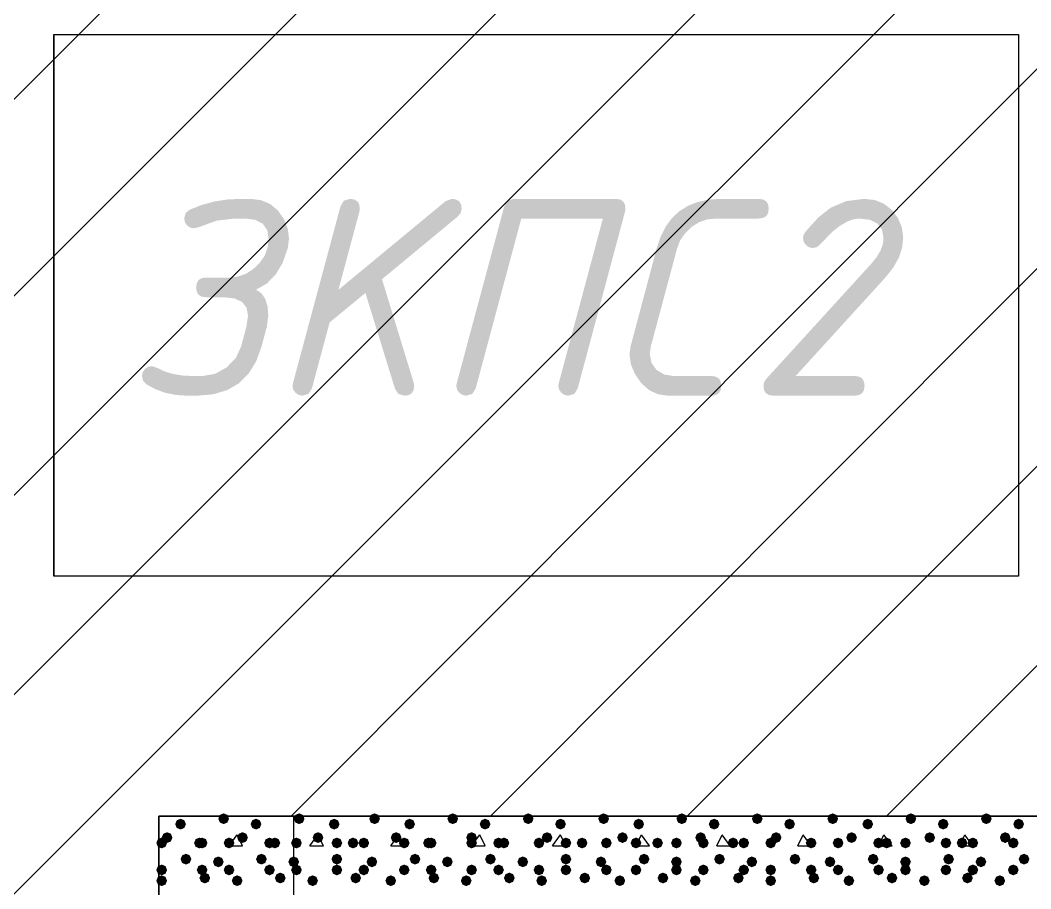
# Model space of a CAD drawing. Header units: millimetres. Extents: x 0 to 420, y 0 to 297.
# Drawn here: x 212.87 to 228.75, y 143.59 to 157.24 of the extents above; entities that cross this region are included whole.
import ezdxf

# ---------------------------------------------------------------- set-up
doc = ezdxf.new("R2010")
doc.units = ezdxf.units.MM
doc.layers.get('0').update_dxf_attribs({"linetype": 'CONTINUOUS'})

msp = doc.modelspace()

# ---------------------------------------------------------------- hatches: boundary and pattern name
at = {"true_color": 0x000007}
for points in [[(215.678523, 153.989153), (215.603557, 153.970412), (215.544439, 153.982056), (215.494417, 154.017265), (215.460448, 154.067288), (215.449217, 154.124752), (215.470301, 154.209639), (215.533553, 154.263107), (215.723619, 154.337711), (215.919266, 154.391127), (216.120494, 154.423252), (216.327303, 154.433984), (216.486604, 154.433984), (216.655061, 154.413744), (216.799901, 154.353093), (216.921074, 154.252134), (217.018527, 154.110972), (217.076336, 153.962557), (217.095697, 153.808354), (217.076956, 153.66118), (216.996452, 153.430514), (216.886442, 153.244599), (216.746976, 153.10354), (216.578106, 153.007439), (216.662115, 152.950491), (216.722249, 152.863985), (216.758405, 152.74792), (216.77048, 152.602295), (216.746778, 152.424253), (216.664647, 152.115021), (216.578872, 151.878644), (216.459663, 151.685418), (216.307072, 151.535289), (216.121148, 151.428207), (215.90397, 151.363232), (215.655371, 151.341666), (215.49607, 151.341666), (215.318837, 151.352932), (215.152663, 151.386728), (214.997651, 151.443055), (214.853904, 151.521913), (214.803055, 151.576484), (214.786105, 151.650898), (214.796991, 151.709602), (214.830202, 151.760038), (214.879949, 151.794283), (214.940445, 151.805789), (215.022576, 151.779882), (215.1407, 151.723452), (215.272621, 151.683144), (215.418289, 151.658959), (215.57765, 151.650898), (215.739707, 151.650898), (215.933046, 151.684453), (216.115636, 151.785394), (216.261157, 151.935118), (216.343839, 152.115021), (216.42597, 152.424253), (216.451878, 152.599539), (216.428003, 152.725509), (216.35638, 152.815616), (216.237007, 152.869755), (216.069885, 152.887825), (215.79097, 152.887825), (215.723369, 152.897454), (215.675146, 152.92641), (215.646251, 152.974796), (215.63663, 153.042716), (215.646251, 153.110085), (215.675146, 153.158334), (215.723369, 153.187359), (215.79097, 153.197057), (216.154221, 153.197057), (216.288692, 153.211423), (216.413499, 153.254521), (216.528695, 153.326351), (216.63433, 153.426913), (216.712051, 153.539086), (216.758353, 153.66118), (216.777095, 153.798984), (216.753642, 153.941507), (216.683319, 154.04331), (216.566177, 154.104391), (216.402268, 154.124752), (216.242967, 154.124752), (215.956404, 154.090852)], [(218.295987, 152.955624), (217.733748, 152.492052), (217.455384, 151.456319), (217.401778, 151.37026), (217.307658, 151.341666), (217.249781, 151.352966), (217.198518, 151.387417), (217.162551, 151.436199), (217.150562, 151.491597), (217.157728, 151.53845), (217.905176, 154.319331), (217.956852, 154.405183), (218.05235, 154.433984), (218.120038, 154.424475), (218.16845, 154.39595), (218.197535, 154.348408), (218.207242, 154.281848), (218.202281, 154.2372), (217.872103, 153.005234), (219.554412, 154.396501), (219.652528, 154.433984), (219.720216, 154.424286), (219.768628, 154.395261), (219.797713, 154.347012), (219.80742, 154.279643), (219.793364, 154.213222), (219.751196, 154.16003), (218.556161, 153.17115), (219.055011, 151.543411), (219.062176, 151.493801), (219.052479, 151.427242), (219.023454, 151.3797), (218.975205, 151.351175), (218.907836, 151.341666), (218.813096, 151.369089), (218.76011, 151.451909)], [(222.026464, 154.124752), (220.744888, 154.124752), (220.028308, 151.456319), (219.974703, 151.37026), (219.880583, 151.341666), (219.822705, 151.352966), (219.771442, 151.387417), (219.735475, 151.436199), (219.723486, 151.491597), (219.730652, 151.53845), (220.4781, 154.319331), (220.529777, 154.405183), (220.625275, 154.433984), (222.225453, 154.433984), (222.29314, 154.424475), (222.341552, 154.39595), (222.370637, 154.348408), (222.380344, 154.281848), (222.375383, 154.2372), (221.630691, 151.456319), (221.578119, 151.37026), (221.482966, 151.341666), (221.425088, 151.352966), (221.373825, 151.387417), (221.337858, 151.436199), (221.325869, 151.491597), (221.333035, 151.53845)], [(223.732327, 151.650898), (223.800014, 151.6412), (223.848426, 151.612175), (223.877512, 151.563926), (223.887218, 151.496558), (223.877512, 151.428637), (223.848426, 151.380251), (223.800014, 151.351295), (223.732327, 151.341666), (223.051025, 151.341666), (222.894342, 151.36306), (222.755022, 151.427242), (222.633066, 151.534212), (222.528472, 151.683971), (222.465221, 151.836588), (222.444137, 151.990446), (222.460673, 152.115021), (222.872982, 153.66118), (222.93378, 153.8422), (223.01324, 153.999127), (223.111369, 154.131946), (223.228171, 154.240645), (223.363655, 154.325211), (223.517826, 154.385632), (223.690692, 154.421894), (223.882257, 154.433984), (224.47757, 154.433984), (224.544939, 154.424286), (224.593187, 154.395261), (224.622212, 154.347012), (224.63191, 154.279643), (224.622212, 154.211723), (224.593187, 154.163337), (224.544939, 154.134381), (224.47757, 154.124752), (223.797921, 154.124752), (223.663563, 154.110395), (223.539126, 154.067357), (223.424611, 153.99569), (223.320018, 153.895446), (223.241401, 153.783894), (223.193789, 153.66118), (222.779275, 152.115021), (222.762739, 151.999817), (222.789266, 151.858017), (222.869124, 151.746809), (222.989013, 151.674876), (223.135361, 151.650898)], [(225.438933, 153.717404), (225.388014, 153.675236), (225.32428, 153.66118), (225.265162, 153.672824), (225.215139, 153.708033), (225.181171, 153.758056), (225.16994, 153.81552), (225.179173, 153.86761), (225.207422, 153.916393), (225.410959, 154.142184), (225.6054, 154.295629), (225.851931, 154.399326), (226.132362, 154.433984), (226.296176, 154.415191), (226.438699, 154.358881), (226.559932, 154.265157), (226.659875, 154.134123), (226.723127, 153.985846), (226.744211, 153.822686), (226.726864, 153.665168), (226.674895, 153.509251), (226.588406, 153.354885), (226.4675, 153.202018), (225.054736, 151.650898), (225.982431, 151.650898), (226.050119, 151.6412), (226.098531, 151.612175), (226.127616, 151.563926), (226.137323, 151.496558), (226.127616, 151.428637), (226.098531, 151.380251), (226.050119, 151.351295), (225.982431, 151.341666), (224.703612, 151.341666), (224.635692, 151.351295), (224.587305, 151.380251), (224.558349, 151.428637), (224.54872, 151.496558), (224.558711, 151.553126), (224.588959, 151.60184), (226.244809, 153.417543), (226.328009, 153.520499), (226.387436, 153.621079), (226.423093, 153.719385), (226.434979, 153.81552), (226.410794, 153.950809), (226.33824, 154.047444), (226.217318, 154.105425), (226.048026, 154.124752), (225.954586, 154.111419), (225.852827, 154.071422), (225.742695, 154.004759), (225.624141, 153.911432)], [(216.154, 144.695333), (216.129129, 144.635537), (216.069333, 144.610667), (216.009538, 144.635537), (215.984667, 144.695333), (216.009537, 144.755129), (216.069333, 144.78), (216.129129, 144.755129)], [(215.476667, 144.610667), (215.451796, 144.550871), (215.392, 144.526), (215.332204, 144.550871), (215.307333, 144.610667), (215.332204, 144.670462), (215.392, 144.695333), (215.451796, 144.670463)], [(216.662, 144.610667), (216.637129, 144.550871), (216.577333, 144.526), (216.517538, 144.550871), (216.492667, 144.610667), (216.517537, 144.670462), (216.577333, 144.695333), (216.637129, 144.670463)], [(215.265, 144.399), (215.240129, 144.339204), (215.180333, 144.314333), (215.120538, 144.339204), (215.095667, 144.399), (215.120537, 144.458796), (215.180333, 144.483667), (215.240129, 144.458796)], [(216.450333, 144.399), (216.425462, 144.339204), (216.365667, 144.314333), (216.305871, 144.339204), (216.281, 144.399), (216.305871, 144.458796), (216.365667, 144.483667), (216.425462, 144.458796)], [(215.180333, 144.314333), (215.155462, 144.254537), (215.095667, 144.229667), (215.035871, 144.254537), (215.011, 144.314333), (215.035871, 144.374129), (215.095667, 144.399), (215.155462, 144.374129)], [(215.773, 144.314333), (215.748129, 144.254537), (215.688333, 144.229667), (215.628537, 144.254537), (215.603667, 144.314333), (215.628537, 144.374129), (215.688333, 144.399), (215.748129, 144.374129)], [(215.815333, 144.314333), (215.790462, 144.254537), (215.730667, 144.229667), (215.670871, 144.254537), (215.646, 144.314333), (215.670871, 144.374129), (215.730667, 144.399), (215.790462, 144.374129)], [(216.238667, 144.314333), (216.213796, 144.254537), (216.154, 144.229667), (216.094204, 144.254537), (216.069333, 144.314333), (216.094204, 144.374129), (216.154, 144.399), (216.213796, 144.374129)], [(216.873667, 144.314333), (216.848796, 144.254537), (216.789, 144.229667), (216.729204, 144.254537), (216.704333, 144.314333), (216.729204, 144.374129), (216.789, 144.399), (216.848796, 144.374129)], [(216.958333, 144.314333), (216.933462, 144.254537), (216.873667, 144.229667), (216.813871, 144.254537), (216.789, 144.314333), (216.813871, 144.374129), (216.873667, 144.399), (216.933462, 144.374129)], [(215.561333, 144.060333), (215.536462, 144.000537), (215.476667, 143.975667), (215.416871, 144.000537), (215.392, 144.060333), (215.416871, 144.120129), (215.476667, 144.145), (215.536462, 144.120129)], [(216.746667, 144.060333), (216.721796, 144.000537), (216.662, 143.975667), (216.602204, 144.000537), (216.577333, 144.060333), (216.602204, 144.120129), (216.662, 144.145), (216.721796, 144.120129)], [(216.069333, 144.018), (216.044463, 143.958204), (215.984667, 143.933333), (215.924871, 143.958204), (215.9, 144.018), (215.924871, 144.077796), (215.984667, 144.102667), (216.044462, 144.077796)], [(215.180333, 143.891), (215.155462, 143.831204), (215.095667, 143.806333), (215.035871, 143.831204), (215.011, 143.891), (215.035871, 143.950796), (215.095667, 143.975667), (215.155462, 143.950796)], [(215.815333, 143.891), (215.790462, 143.831204), (215.730667, 143.806333), (215.670871, 143.831204), (215.646, 143.891), (215.670871, 143.950796), (215.730667, 143.975667), (215.790462, 143.950796)], [(215.857667, 143.764), (215.832796, 143.704204), (215.773, 143.679333), (215.713204, 143.704204), (215.688333, 143.764), (215.713204, 143.823796), (215.773, 143.848667), (215.832796, 143.823796)], [(216.238667, 143.891), (216.213796, 143.831204), (216.154, 143.806333), (216.094204, 143.831204), (216.069333, 143.891), (216.094204, 143.950796), (216.154, 143.975667), (216.213796, 143.950796)], [(216.873667, 143.891), (216.848796, 143.831204), (216.789, 143.806333), (216.729204, 143.831204), (216.704333, 143.891), (216.729204, 143.950796), (216.789, 143.975667), (216.848796, 143.950796)], [(217.043, 143.764), (217.018129, 143.704204), (216.958333, 143.679333), (216.898538, 143.704204), (216.873667, 143.764), (216.898537, 143.823796), (216.958333, 143.848667), (217.018129, 143.823796)], [(215.180333, 143.721667), (215.155462, 143.661871), (215.095667, 143.637), (215.035871, 143.661871), (215.011, 143.721667), (215.035871, 143.781462), (215.095667, 143.806333), (215.155462, 143.781463)], [(216.365667, 143.721667), (216.340796, 143.661871), (216.281, 143.637), (216.221204, 143.661871), (216.196333, 143.721667), (216.221204, 143.781462), (216.281, 143.806333), (216.340796, 143.781463)]]:
    msp.add_hatch(color=0, dxfattribs=at).paths.add_polyline_path(points, flags=0)
at = {"true_color": 0x000008}
for points in [[(217.339333, 144.695333), (217.314462, 144.635537), (217.254667, 144.610667), (217.194871, 144.635537), (217.17, 144.695333), (217.194871, 144.755129), (217.254667, 144.78), (217.314462, 144.755129)], [(218.524667, 144.695333), (218.499796, 144.635537), (218.44, 144.610667), (218.380204, 144.635537), (218.355333, 144.695333), (218.380204, 144.755129), (218.44, 144.78), (218.499796, 144.755129)], [(219.752333, 144.695333), (219.727463, 144.635537), (219.667667, 144.610667), (219.607871, 144.635537), (219.583, 144.695333), (219.607871, 144.755129), (219.667667, 144.78), (219.727462, 144.755129)], [(220.937667, 144.695333), (220.912796, 144.635537), (220.853, 144.610667), (220.793204, 144.635537), (220.768333, 144.695333), (220.793204, 144.755129), (220.853, 144.78), (220.912796, 144.755129)], [(222.123, 144.695333), (222.098129, 144.635537), (222.038333, 144.610667), (221.978538, 144.635537), (221.953667, 144.695333), (221.978537, 144.755129), (222.038333, 144.78), (222.098129, 144.755129)], [(223.350667, 144.695333), (223.325796, 144.635537), (223.266, 144.610667), (223.206204, 144.635537), (223.181333, 144.695333), (223.206204, 144.755129), (223.266, 144.78), (223.325796, 144.755129)], [(224.536, 144.695333), (224.511129, 144.635537), (224.451333, 144.610667), (224.391538, 144.635537), (224.366667, 144.695333), (224.391537, 144.755129), (224.451333, 144.78), (224.511129, 144.755129)], [(225.721333, 144.695333), (225.696463, 144.635537), (225.636667, 144.610667), (225.576871, 144.635537), (225.552, 144.695333), (225.576871, 144.755129), (225.636667, 144.78), (225.696462, 144.755129)], [(226.949, 144.695333), (226.924129, 144.635537), (226.864333, 144.610667), (226.804538, 144.635537), (226.779667, 144.695333), (226.804537, 144.755129), (226.864333, 144.78), (226.924129, 144.755129)], [(228.134333, 144.695333), (228.109463, 144.635537), (228.049667, 144.610667), (227.989871, 144.635537), (227.965, 144.695333), (227.989871, 144.755129), (228.049667, 144.78), (228.109462, 144.755129)], [(217.889667, 144.610667), (217.864796, 144.550871), (217.805, 144.526), (217.745204, 144.550871), (217.720333, 144.610667), (217.745204, 144.670462), (217.805, 144.695333), (217.864796, 144.670463)], [(219.075, 144.610667), (219.050129, 144.550871), (218.990333, 144.526), (218.930538, 144.550871), (218.905667, 144.610667), (218.930537, 144.670462), (218.990333, 144.695333), (219.050129, 144.670463)], [(220.260333, 144.610667), (220.235462, 144.550871), (220.175667, 144.526), (220.115871, 144.550871), (220.091, 144.610667), (220.115871, 144.670462), (220.175667, 144.695333), (220.235462, 144.670463)], [(221.445667, 144.610667), (221.420796, 144.550871), (221.361, 144.526), (221.301204, 144.550871), (221.276333, 144.610667), (221.301204, 144.670462), (221.361, 144.695333), (221.420796, 144.670463)], [(222.673333, 144.610667), (222.648462, 144.550871), (222.588667, 144.526), (222.528871, 144.550871), (222.504, 144.610667), (222.528871, 144.670462), (222.588667, 144.695333), (222.648462, 144.670463)], [(223.858667, 144.610667), (223.833796, 144.550871), (223.774, 144.526), (223.714204, 144.550871), (223.689333, 144.610667), (223.714204, 144.670462), (223.774, 144.695333), (223.833796, 144.670463)], [(225.044, 144.610667), (225.019129, 144.550871), (224.959333, 144.526), (224.899538, 144.550871), (224.874667, 144.610667), (224.899537, 144.670462), (224.959333, 144.695333), (225.019129, 144.670463)], [(226.271667, 144.610667), (226.246796, 144.550871), (226.187, 144.526), (226.127204, 144.550871), (226.102333, 144.610667), (226.127204, 144.670462), (226.187, 144.695333), (226.246796, 144.670463)], [(227.457, 144.610667), (227.432129, 144.550871), (227.372333, 144.526), (227.312537, 144.550871), (227.287667, 144.610667), (227.312537, 144.670462), (227.372333, 144.695333), (227.432129, 144.670463)], [(228.642333, 144.610667), (228.617462, 144.550871), (228.557667, 144.526), (228.497871, 144.550871), (228.473, 144.610667), (228.497871, 144.670462), (228.557667, 144.695333), (228.617462, 144.670463)], [(217.635667, 144.399), (217.610796, 144.339204), (217.551, 144.314333), (217.491204, 144.339204), (217.466333, 144.399), (217.491204, 144.458796), (217.551, 144.483667), (217.610796, 144.458796)], [(218.863333, 144.399), (218.838462, 144.339204), (218.778667, 144.314333), (218.718871, 144.339204), (218.694, 144.399), (218.718871, 144.458796), (218.778667, 144.483667), (218.838462, 144.458796)], [(220.048667, 144.399), (220.023796, 144.339204), (219.964, 144.314333), (219.904204, 144.339204), (219.879333, 144.399), (219.904204, 144.458796), (219.964, 144.483667), (220.023796, 144.458796)], [(221.234, 144.399), (221.209129, 144.339204), (221.149333, 144.314333), (221.089538, 144.339204), (221.064667, 144.399), (221.089537, 144.458796), (221.149333, 144.483667), (221.209129, 144.458796)], [(222.419333, 144.399), (222.394463, 144.339204), (222.334667, 144.314333), (222.274871, 144.339204), (222.25, 144.399), (222.274871, 144.458796), (222.334667, 144.483667), (222.394462, 144.458796)], [(223.647, 144.399), (223.622129, 144.339204), (223.562333, 144.314333), (223.502537, 144.339204), (223.477667, 144.399), (223.502537, 144.458796), (223.562333, 144.483667), (223.622129, 144.458796)], [(224.832333, 144.399), (224.807462, 144.339204), (224.747667, 144.314333), (224.687871, 144.339204), (224.663, 144.399), (224.687871, 144.458796), (224.747667, 144.483667), (224.807462, 144.458796)], [(226.017667, 144.399), (225.992796, 144.339204), (225.933, 144.314333), (225.873204, 144.339204), (225.848333, 144.399), (225.873204, 144.458796), (225.933, 144.483667), (225.992796, 144.458796)], [(227.245333, 144.399), (227.220462, 144.339204), (227.160667, 144.314333), (227.100871, 144.339204), (227.076, 144.399), (227.100871, 144.458796), (227.160667, 144.483667), (227.220462, 144.458796)], [(228.430667, 144.399), (228.405796, 144.339204), (228.346, 144.314333), (228.286204, 144.339204), (228.261333, 144.399), (228.286204, 144.458796), (228.346, 144.483667), (228.405796, 144.458796)], [(217.297, 144.314333), (217.272129, 144.254537), (217.212333, 144.229667), (217.152537, 144.254537), (217.127667, 144.314333), (217.152537, 144.374129), (217.212333, 144.399), (217.272129, 144.374129)], [(217.932, 144.314333), (217.907129, 144.254537), (217.847333, 144.229667), (217.787537, 144.254537), (217.762667, 144.314333), (217.787537, 144.374129), (217.847333, 144.399), (217.907129, 144.374129)], [(218.186, 144.314333), (218.161129, 144.254537), (218.101333, 144.229667), (218.041538, 144.254537), (218.016667, 144.314333), (218.041537, 144.374129), (218.101333, 144.399), (218.161129, 144.374129)], [(218.355333, 144.314333), (218.330462, 144.254537), (218.270667, 144.229667), (218.210871, 144.254537), (218.186, 144.314333), (218.210871, 144.374129), (218.270667, 144.399), (218.330462, 144.374129)], [(218.990333, 144.314333), (218.965462, 144.254537), (218.905667, 144.229667), (218.845871, 144.254537), (218.821, 144.314333), (218.845871, 144.374129), (218.905667, 144.399), (218.965462, 144.374129)], [(219.371333, 144.314333), (219.346462, 144.254537), (219.286667, 144.229667), (219.226871, 144.254537), (219.202, 144.314333), (219.226871, 144.374129), (219.286667, 144.399), (219.346462, 144.374129)], [(219.413667, 144.314333), (219.388796, 144.254537), (219.329, 144.229667), (219.269204, 144.254537), (219.244333, 144.314333), (219.269204, 144.374129), (219.329, 144.399), (219.388796, 144.374129)], [(220.048667, 144.314333), (220.023796, 144.254537), (219.964, 144.229667), (219.904204, 144.254537), (219.879333, 144.314333), (219.904204, 144.374129), (219.964, 144.399), (220.023796, 144.374129)], [(220.472, 144.314333), (220.447129, 144.254537), (220.387333, 144.229667), (220.327538, 144.254537), (220.302667, 144.314333), (220.327537, 144.374129), (220.387333, 144.399), (220.447129, 144.374129)], [(220.556667, 144.314333), (220.531796, 144.254537), (220.472, 144.229667), (220.412204, 144.254537), (220.387333, 144.314333), (220.412204, 144.374129), (220.472, 144.399), (220.531796, 144.374129)], [(221.107, 144.314333), (221.082129, 144.254537), (221.022333, 144.229667), (220.962538, 144.254537), (220.937667, 144.314333), (220.962537, 144.374129), (221.022333, 144.399), (221.082129, 144.374129)], [(221.530333, 144.314333), (221.505462, 144.254537), (221.445667, 144.229667), (221.385871, 144.254537), (221.361, 144.314333), (221.385871, 144.374129), (221.445667, 144.399), (221.505462, 144.374129)], [(221.784333, 144.314333), (221.759462, 144.254537), (221.699667, 144.229667), (221.639871, 144.254537), (221.615, 144.314333), (221.639871, 144.374129), (221.699667, 144.399), (221.759462, 144.374129)], [(222.165333, 144.314333), (222.140462, 144.254537), (222.080667, 144.229667), (222.020871, 144.254537), (221.996, 144.314333), (222.020871, 144.374129), (222.080667, 144.399), (222.140462, 144.374129)], [(222.631, 144.314333), (222.606129, 144.254537), (222.546333, 144.229667), (222.486538, 144.254537), (222.461667, 144.314333), (222.486537, 144.374129), (222.546333, 144.399), (222.606129, 144.374129)], [(222.969667, 144.314333), (222.944796, 144.254537), (222.885, 144.229667), (222.825204, 144.254537), (222.800333, 144.314333), (222.825204, 144.374129), (222.885, 144.399), (222.944796, 144.374129)], [(223.266, 144.314333), (223.241129, 144.254537), (223.181333, 144.229667), (223.121538, 144.254537), (223.096667, 144.314333), (223.121537, 144.374129), (223.181333, 144.399), (223.241129, 144.374129)], [(223.689333, 144.314333), (223.664463, 144.254537), (223.604667, 144.229667), (223.544871, 144.254537), (223.52, 144.314333), (223.544871, 144.374129), (223.604667, 144.399), (223.664462, 144.374129)], [(224.155, 144.314333), (224.130129, 144.254537), (224.070333, 144.229667), (224.010538, 144.254537), (223.985667, 144.314333), (224.010537, 144.374129), (224.070333, 144.399), (224.130129, 144.374129)], [(224.324333, 144.314333), (224.299463, 144.254537), (224.239667, 144.229667), (224.179871, 144.254537), (224.155, 144.314333), (224.179871, 144.374129), (224.239667, 144.399), (224.299462, 144.374129)], [(224.747667, 144.314333), (224.722796, 144.254537), (224.663, 144.229667), (224.603204, 144.254537), (224.578333, 144.314333), (224.603204, 144.374129), (224.663, 144.399), (224.722796, 144.374129)], [(225.382667, 144.314333), (225.357796, 144.254537), (225.298, 144.229667), (225.238204, 144.254537), (225.213333, 144.314333), (225.238204, 144.374129), (225.298, 144.399), (225.357796, 144.374129)], [(225.382667, 144.314333), (225.357796, 144.254537), (225.298, 144.229667), (225.238204, 144.254537), (225.213333, 144.314333), (225.238204, 144.374129), (225.298, 144.399), (225.357796, 144.374129)], [(225.806, 144.314333), (225.781129, 144.254537), (225.721333, 144.229667), (225.661538, 144.254537), (225.636667, 144.314333), (225.661537, 144.374129), (225.721333, 144.399), (225.781129, 144.374129)], [(226.441, 144.314333), (226.416129, 144.254537), (226.356333, 144.229667), (226.296538, 144.254537), (226.271667, 144.314333), (226.296537, 144.374129), (226.356333, 144.399), (226.416129, 144.374129)], [(226.568, 144.314333), (226.543129, 144.254537), (226.483333, 144.229667), (226.423538, 144.254537), (226.398667, 144.314333), (226.423537, 144.374129), (226.483333, 144.399), (226.543129, 144.374129)], [(226.864333, 144.314333), (226.839463, 144.254537), (226.779667, 144.229667), (226.719871, 144.254537), (226.695, 144.314333), (226.719871, 144.374129), (226.779667, 144.399), (226.839462, 144.374129)], [(227.499333, 144.314333), (227.474463, 144.254537), (227.414667, 144.229667), (227.354871, 144.254537), (227.33, 144.314333), (227.354871, 144.374129), (227.414667, 144.399), (227.474462, 144.374129)], [(227.753333, 144.314333), (227.728462, 144.254537), (227.668667, 144.229667), (227.608871, 144.254537), (227.584, 144.314333), (227.608871, 144.374129), (227.668667, 144.399), (227.728462, 144.374129)], [(227.922667, 144.314333), (227.897796, 144.254537), (227.838, 144.229667), (227.778204, 144.254537), (227.753333, 144.314333), (227.778204, 144.374129), (227.838, 144.399), (227.897796, 144.374129)], [(228.557667, 144.314333), (228.532796, 144.254537), (228.473, 144.229667), (228.413204, 144.254537), (228.388333, 144.314333), (228.413204, 144.374129), (228.473, 144.399), (228.532796, 144.374129)], [(217.932, 144.060333), (217.907129, 144.000537), (217.847333, 143.975667), (217.787537, 144.000537), (217.762667, 144.060333), (217.787537, 144.120129), (217.847333, 144.145), (217.907129, 144.120129)], [(219.159667, 144.060333), (219.134796, 144.000537), (219.075, 143.975667), (219.015204, 144.000537), (218.990333, 144.060333), (219.015204, 144.120129), (219.075, 144.145), (219.134796, 144.120129)], [(220.345, 144.060333), (220.320129, 144.000537), (220.260333, 143.975667), (220.200538, 144.000537), (220.175667, 144.060333), (220.200537, 144.120129), (220.260333, 144.145), (220.320129, 144.120129)], [(221.530333, 144.060333), (221.505462, 144.000537), (221.445667, 143.975667), (221.385871, 144.000537), (221.361, 144.060333), (221.385871, 144.120129), (221.445667, 144.145), (221.505462, 144.120129)], [(222.758, 144.060333), (222.733129, 144.000537), (222.673333, 143.975667), (222.613538, 144.000537), (222.588667, 144.060333), (222.613537, 144.120129), (222.673333, 144.145), (222.733129, 144.120129)], [(223.943333, 144.060333), (223.918462, 144.000537), (223.858667, 143.975667), (223.798871, 144.000537), (223.774, 144.060333), (223.798871, 144.120129), (223.858667, 144.145), (223.918462, 144.120129)], [(225.128667, 144.060333), (225.103796, 144.000537), (225.044, 143.975667), (224.984204, 144.000537), (224.959333, 144.060333), (224.984204, 144.120129), (225.044, 144.145), (225.103796, 144.120129)], [(226.356333, 144.060333), (226.331462, 144.000537), (226.271667, 143.975667), (226.211871, 144.000537), (226.187, 144.060333), (226.211871, 144.120129), (226.271667, 144.145), (226.331462, 144.120129)], [(227.541667, 144.060333), (227.516796, 144.000537), (227.457, 143.975667), (227.397204, 144.000537), (227.372333, 144.060333), (227.397204, 144.120129), (227.457, 144.145), (227.516796, 144.120129)], [(228.727, 144.060333), (228.702129, 144.000537), (228.642333, 143.975667), (228.582538, 144.000537), (228.557667, 144.060333), (228.582537, 144.120129), (228.642333, 144.145), (228.702129, 144.120129)], [(217.254667, 144.018), (217.229796, 143.958204), (217.17, 143.933333), (217.110204, 143.958204), (217.085333, 144.018), (217.110204, 144.077796), (217.17, 144.102667), (217.229796, 144.077796)], [(218.482333, 144.018), (218.457462, 143.958204), (218.397667, 143.933333), (218.337871, 143.958204), (218.313, 144.018), (218.337871, 144.077796), (218.397667, 144.102667), (218.457462, 144.077796)], [(219.667667, 144.018), (219.642796, 143.958204), (219.583, 143.933333), (219.523204, 143.958204), (219.498333, 144.018), (219.523204, 144.077796), (219.583, 144.102667), (219.642796, 144.077796)], [(220.853, 144.018), (220.828129, 143.958204), (220.768333, 143.933333), (220.708538, 143.958204), (220.683667, 144.018), (220.708537, 144.077796), (220.768333, 144.102667), (220.828129, 144.077796)], [(222.080667, 144.018), (222.055796, 143.958204), (221.996, 143.933333), (221.936204, 143.958204), (221.911333, 144.018), (221.936204, 144.077796), (221.996, 144.102667), (222.055796, 144.077796)], [(223.266, 144.018), (223.241129, 143.958204), (223.181333, 143.933333), (223.121538, 143.958204), (223.096667, 144.018), (223.121537, 144.077796), (223.181333, 144.102667), (223.241129, 144.077796)], [(224.451333, 144.018), (224.426462, 143.958204), (224.366667, 143.933333), (224.306871, 143.958204), (224.282, 144.018), (224.306871, 144.077796), (224.366667, 144.102667), (224.426462, 144.077796)], [(225.679, 144.018), (225.654129, 143.958204), (225.594333, 143.933333), (225.534538, 143.958204), (225.509667, 144.018), (225.534537, 144.077796), (225.594333, 144.102667), (225.654129, 144.077796)], [(226.864333, 144.018), (226.839463, 143.958204), (226.779667, 143.933333), (226.719871, 143.958204), (226.695, 144.018), (226.719871, 144.077796), (226.779667, 144.102667), (226.839462, 144.077796)], [(228.049667, 144.018), (228.024796, 143.958204), (227.965, 143.933333), (227.905204, 143.958204), (227.880333, 144.018), (227.905204, 144.077796), (227.965, 144.102667), (228.024796, 144.077796)], [(217.297, 143.891), (217.272129, 143.831204), (217.212333, 143.806333), (217.152537, 143.831204), (217.127667, 143.891), (217.152537, 143.950796), (217.212333, 143.975667), (217.272129, 143.950796)], [(217.932, 143.891), (217.907129, 143.831204), (217.847333, 143.806333), (217.787537, 143.831204), (217.762667, 143.891), (217.787537, 143.950796), (217.847333, 143.975667), (217.907129, 143.950796)], [(218.228333, 143.764), (218.203463, 143.704204), (218.143667, 143.679333), (218.083871, 143.704204), (218.059, 143.764), (218.083871, 143.823796), (218.143667, 143.848667), (218.203462, 143.823796)], [(218.355333, 143.891), (218.330462, 143.831204), (218.270667, 143.806333), (218.210871, 143.831204), (218.186, 143.891), (218.210871, 143.950796), (218.270667, 143.975667), (218.330462, 143.950796)], [(218.990333, 143.891), (218.965462, 143.831204), (218.905667, 143.806333), (218.845871, 143.831204), (218.821, 143.891), (218.845871, 143.950796), (218.905667, 143.975667), (218.965462, 143.950796)], [(219.413667, 143.891), (219.388796, 143.831204), (219.329, 143.806333), (219.269204, 143.831204), (219.244333, 143.891), (219.269204, 143.950796), (219.329, 143.975667), (219.388796, 143.950796)], [(219.456, 143.764), (219.431129, 143.704204), (219.371333, 143.679333), (219.311538, 143.704204), (219.286667, 143.764), (219.311537, 143.823796), (219.371333, 143.848667), (219.431129, 143.823796)], [(220.048667, 143.891), (220.023796, 143.831204), (219.964, 143.806333), (219.904204, 143.831204), (219.879333, 143.891), (219.904204, 143.950796), (219.964, 143.975667), (220.023796, 143.950796)], [(220.472, 143.891), (220.447129, 143.831204), (220.387333, 143.806333), (220.327538, 143.831204), (220.302667, 143.891), (220.327537, 143.950796), (220.387333, 143.975667), (220.447129, 143.950796)], [(220.641333, 143.764), (220.616462, 143.704204), (220.556667, 143.679333), (220.496871, 143.704204), (220.472, 143.764), (220.496871, 143.823796), (220.556667, 143.848667), (220.616462, 143.823796)], [(221.107, 143.891), (221.082129, 143.831204), (221.022333, 143.806333), (220.962538, 143.831204), (220.937667, 143.891), (220.962537, 143.950796), (221.022333, 143.975667), (221.082129, 143.950796)], [(221.530333, 143.891), (221.505462, 143.831204), (221.445667, 143.806333), (221.385871, 143.831204), (221.361, 143.891), (221.385871, 143.950796), (221.445667, 143.975667), (221.505462, 143.950796)], [(221.826667, 143.764), (221.801796, 143.704204), (221.742, 143.679333), (221.682204, 143.704204), (221.657333, 143.764), (221.682204, 143.823796), (221.742, 143.848667), (221.801796, 143.823796)], [(222.165333, 143.891), (222.140462, 143.831204), (222.080667, 143.806333), (222.020871, 143.831204), (221.996, 143.891), (222.020871, 143.950796), (222.080667, 143.975667), (222.140462, 143.950796)], [(222.631, 143.891), (222.606129, 143.831204), (222.546333, 143.806333), (222.486538, 143.831204), (222.461667, 143.891), (222.486537, 143.950796), (222.546333, 143.975667), (222.606129, 143.950796)], [(223.054333, 143.764), (223.029462, 143.704204), (222.969667, 143.679333), (222.909871, 143.704204), (222.885, 143.764), (222.909871, 143.823796), (222.969667, 143.848667), (223.029462, 143.823796)], [(223.266, 143.891), (223.241129, 143.831204), (223.181333, 143.806333), (223.121538, 143.831204), (223.096667, 143.891), (223.121537, 143.950796), (223.181333, 143.975667), (223.241129, 143.950796)], [(223.689333, 143.891), (223.664463, 143.831204), (223.604667, 143.806333), (223.544871, 143.831204), (223.52, 143.891), (223.544871, 143.950796), (223.604667, 143.975667), (223.664462, 143.950796)], [(224.239667, 143.764), (224.214796, 143.704204), (224.155, 143.679333), (224.095204, 143.704204), (224.070333, 143.764), (224.095204, 143.823796), (224.155, 143.848667), (224.214796, 143.823796)], [(224.324333, 143.891), (224.299463, 143.831204), (224.239667, 143.806333), (224.179871, 143.831204), (224.155, 143.891), (224.179871, 143.950796), (224.239667, 143.975667), (224.299462, 143.950796)], [(224.747667, 143.891), (224.722796, 143.831204), (224.663, 143.806333), (224.603204, 143.831204), (224.578333, 143.891), (224.603204, 143.950796), (224.663, 143.975667), (224.722796, 143.950796)], [(225.382667, 143.891), (225.357796, 143.831204), (225.298, 143.806333), (225.238204, 143.831204), (225.213333, 143.891), (225.238204, 143.950796), (225.298, 143.975667), (225.357796, 143.950796)], [(225.425, 143.764), (225.400129, 143.704204), (225.340333, 143.679333), (225.280538, 143.704204), (225.255667, 143.764), (225.280537, 143.823796), (225.340333, 143.848667), (225.400129, 143.823796)], [(225.806, 143.891), (225.781129, 143.831204), (225.721333, 143.806333), (225.661538, 143.831204), (225.636667, 143.891), (225.661537, 143.950796), (225.721333, 143.975667), (225.781129, 143.950796)], [(226.441, 143.891), (226.416129, 143.831204), (226.356333, 143.806333), (226.296538, 143.831204), (226.271667, 143.891), (226.296537, 143.950796), (226.356333, 143.975667), (226.416129, 143.950796)], [(226.652667, 143.764), (226.627796, 143.704204), (226.568, 143.679333), (226.508204, 143.704204), (226.483333, 143.764), (226.508204, 143.823796), (226.568, 143.848667), (226.627796, 143.823796)], [(226.864333, 143.891), (226.839463, 143.831204), (226.779667, 143.806333), (226.719871, 143.831204), (226.695, 143.891), (226.719871, 143.950796), (226.779667, 143.975667), (226.839462, 143.950796)], [(227.499333, 143.891), (227.474463, 143.831204), (227.414667, 143.806333), (227.354871, 143.831204), (227.33, 143.891), (227.354871, 143.950796), (227.414667, 143.975667), (227.474462, 143.950796)], [(227.838, 143.764), (227.813129, 143.704204), (227.753333, 143.679333), (227.693537, 143.704204), (227.668667, 143.764), (227.693537, 143.823796), (227.753333, 143.848667), (227.813129, 143.823796)], [(227.922667, 143.891), (227.897796, 143.831204), (227.838, 143.806333), (227.778204, 143.831204), (227.753333, 143.891), (227.778204, 143.950796), (227.838, 143.975667), (227.897796, 143.950796)], [(228.557667, 143.891), (228.532796, 143.831204), (228.473, 143.806333), (228.413204, 143.831204), (228.388333, 143.891), (228.413204, 143.950796), (228.473, 143.975667), (228.532796, 143.950796)], [(217.551, 143.721667), (217.526129, 143.661871), (217.466333, 143.637), (217.406538, 143.661871), (217.381667, 143.721667), (217.406537, 143.781462), (217.466333, 143.806333), (217.526129, 143.781463)], [(218.778667, 143.721667), (218.753796, 143.661871), (218.694, 143.637), (218.634204, 143.661871), (218.609333, 143.721667), (218.634204, 143.781462), (218.694, 143.806333), (218.753796, 143.781463)], [(219.964, 143.721667), (219.939129, 143.661871), (219.879333, 143.637), (219.819538, 143.661871), (219.794667, 143.721667), (219.819537, 143.781462), (219.879333, 143.806333), (219.939129, 143.781463)], [(221.149333, 143.721667), (221.124462, 143.661871), (221.064667, 143.637), (221.004871, 143.661871), (220.98, 143.721667), (221.004871, 143.781462), (221.064667, 143.806333), (221.124462, 143.781463)], [(222.377, 143.721667), (222.352129, 143.661871), (222.292333, 143.637), (222.232537, 143.661871), (222.207667, 143.721667), (222.232537, 143.781462), (222.292333, 143.806333), (222.352129, 143.781463)], [(223.562333, 143.721667), (223.537463, 143.661871), (223.477667, 143.637), (223.417871, 143.661871), (223.393, 143.721667), (223.417871, 143.781462), (223.477667, 143.806333), (223.537462, 143.781463)], [(224.747667, 143.721667), (224.722796, 143.661871), (224.663, 143.637), (224.603204, 143.661871), (224.578333, 143.721667), (224.603204, 143.781462), (224.663, 143.806333), (224.722796, 143.781463)], [(225.975333, 143.721667), (225.950462, 143.661871), (225.890667, 143.637), (225.830871, 143.661871), (225.806, 143.721667), (225.830871, 143.781462), (225.890667, 143.806333), (225.950462, 143.781463)], [(227.160667, 143.721667), (227.135796, 143.661871), (227.076, 143.637), (227.016204, 143.661871), (226.991333, 143.721667), (227.016204, 143.781462), (227.076, 143.806333), (227.135796, 143.781463)], [(228.346, 143.721667), (228.321129, 143.661871), (228.261333, 143.637), (228.201538, 143.661871), (228.176667, 143.721667), (228.201537, 143.781462), (228.261333, 143.806333), (228.321129, 143.781463)]]:
    msp.add_hatch(color=0, dxfattribs=at).paths.add_polyline_path(points, flags=0)

# ---------------------------------------------------------------- linework, layer by layer
at = {"color": 0, "true_color": 0x0000fd}
msp.add_lwpolyline([(215.053333, 144.737667), (377.486333, 144.737667), (377.486333, 163.83), (33.528, 163.83), (33.528, 144.737667), (195.961, 144.737667), (195.961, 123.571), (215.053333, 123.571)], close=True, dxfattribs=at)
at = {"color": 0, "true_color": 0x000003}
for points in [[(195.961001, 126.703666), (233.087334, 163.829999)], [(198.712668, 141.943666), (220.599001, 163.829999)], [(200.067334, 140.207999), (223.689334, 163.829999)], [(200.067334, 137.075333), (226.822001, 163.829999)], [(200.067334, 133.942666), (229.954667, 163.829999)], [(217.127667, 144.737666), (236.177667, 163.829999)], [(220.260334, 144.737666), (239.310334, 163.829999)], [(223.350667, 144.737666), (242.443001, 163.829999)], [(226.483334, 144.737666), (245.575667, 163.829999)]]:
    msp.add_lwpolyline(points, dxfattribs=at)
at = {"color": 0, "true_color": 0x000007}
for points in [[(213.402333, 157.014333), (213.402333, 148.505333)], [(236.22, 144.737667), (217.17, 144.737667)], [(215.095667, 144.272), (215.053333, 144.356667)], [(216.154, 144.272), (216.281, 144.441333)], [(216.365667, 144.272), (216.281, 144.441333)], [(215.053333, 144.272), (215.095667, 144.272)], [(216.154, 144.272), (216.365667, 144.272)]]:
    msp.add_lwpolyline(points, dxfattribs=at)
for points in [[(213.402333, 157.014333), (228.557667, 157.014333), (228.557667, 148.505333), (213.402333, 148.505333)], [(215.053333, 144.737667), (215.053333, 142.621), (217.17, 142.621), (217.17, 144.737667)]]:
    msp.add_lwpolyline(points, close=True, dxfattribs=at)
at = {"color": 0, "true_color": 0x000008}
for points in [[(217.424, 144.272), (217.551, 144.441333)], [(217.635667, 144.272), (217.551, 144.441333)], [(218.694, 144.272), (218.821, 144.441333)], [(218.905667, 144.272), (218.821, 144.441333)], [(219.964, 144.272), (220.091, 144.441333)], [(220.175667, 144.272), (220.091, 144.441333)], [(221.234, 144.272), (221.361, 144.441333)], [(221.445667, 144.272), (221.361, 144.441333)], [(222.546333, 144.272), (222.631, 144.441333)], [(222.758, 144.272), (222.631, 144.441333)], [(223.816333, 144.272), (223.901, 144.441333)], [(224.028, 144.272), (223.901, 144.441333)], [(225.086333, 144.272), (225.171, 144.441333)], [(225.298, 144.272), (225.171, 144.441333)], [(226.356333, 144.272), (226.441, 144.441333)], [(226.568, 144.272), (226.441, 144.441333)], [(227.626333, 144.272), (227.711, 144.441333)], [(227.838, 144.272), (227.711, 144.441333)], [(217.424, 144.272), (217.635667, 144.272)], [(218.694, 144.272), (218.905667, 144.272)], [(219.964, 144.272), (220.175667, 144.272)], [(221.234, 144.272), (221.445667, 144.272)], [(222.546333, 144.272), (222.758, 144.272)], [(223.816333, 144.272), (224.028, 144.272)], [(225.086333, 144.272), (225.298, 144.272)], [(226.356333, 144.272), (226.568, 144.272)], [(227.626333, 144.272), (227.838, 144.272)]]:
    msp.add_lwpolyline(points, dxfattribs=at)

doc.saveas('drawing.dxf')
